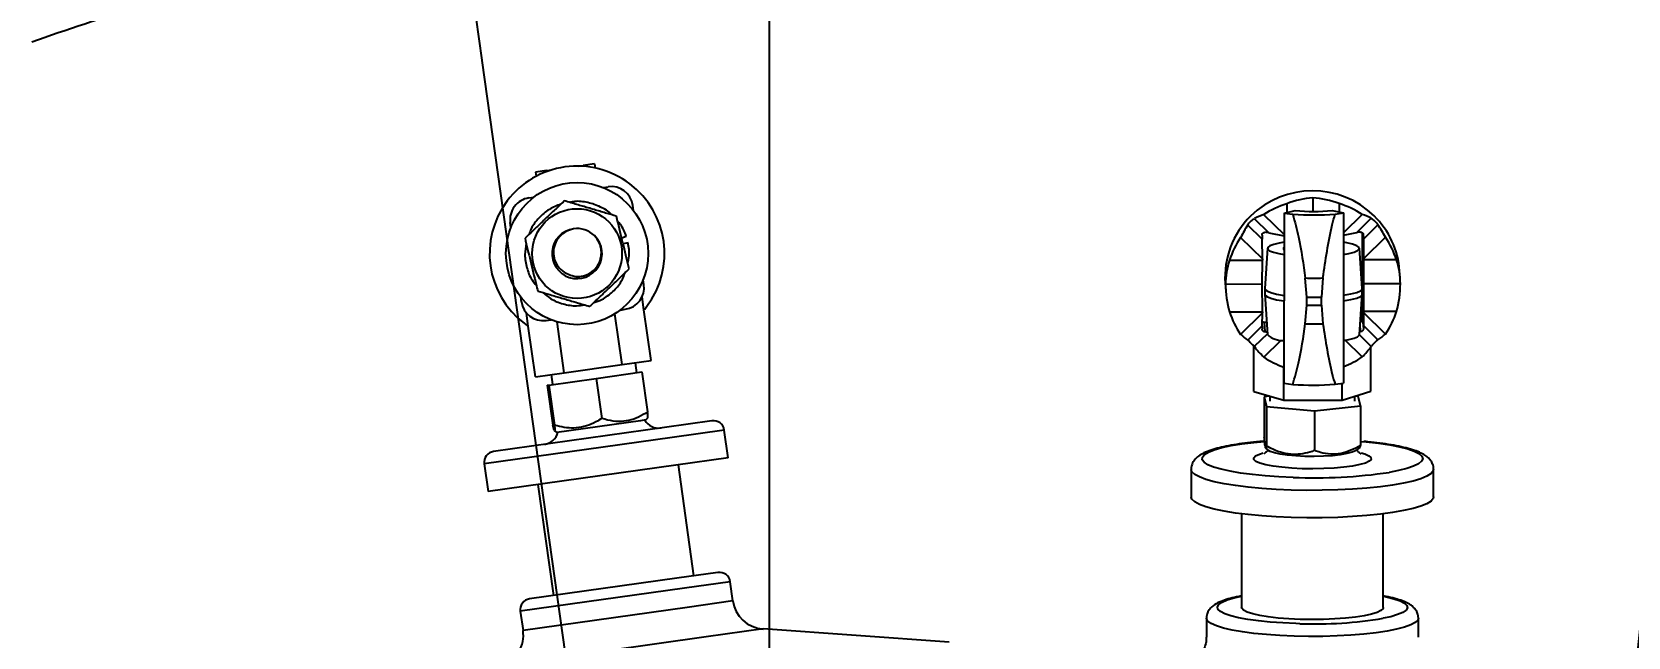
# Model space of a CAD drawing. Header units: millimetres. Extents: x 0 to 6631, y 0 to 4689.
# Drawn here: x 3477.7 to 3769.6, y 3766.6 to 3877.3 of the extents above; entities that cross this region are included whole.
import ezdxf

# ---------------------------------------------------------------- set-up
doc = ezdxf.new("R2010")
doc.units = ezdxf.units.MM
doc.header["$LTSCALE"] = 13
doc.linetypes.add('CENTERX2', pattern=[101.6, 63.5, -12.7, 12.7, -12.7])
for name, color, linetype in [('中心线', 1, 'CENTERX2'), ('几何体', 7, 'Continuous'), ('尺寸', 3, 'Continuous'), ('注释', 2, 'Continuous'), ('草图直线', 1, 'Continuous')]:
    doc.layers.add(name, color=color, linetype=linetype)
doc.styles.add('SLDTEXTSTYLE0', font='hyswlongfangsong.ttf')
doc.styles.get("Standard").update_dxf_attribs({"font": 'gbenor.shx', "bigfont": 'gbcbig.shx'})
doc.dimstyles.new('SLDDIMSTYLE1', dxfattribs={"dimtxt": 50, "dimasz": 40.8, "dimexe": 0, "dimexo": 0.0625, "dimgap": 12.5, "dimtad": 2, "dimdec": 0, "dimrnd": 1e-09, "dimzin": 12, "dimdsep": 46, "dimtxsty": 'SLDTEXTSTYLE0', "dimsah": 1, "dimcen": 0.09, "dimadec": 0, "dimazin": 3, "dimtfac": 1, "dimtdec": 0, "dimtofl": 0, "dimtmove": 0, "dimatfit": 3, "dimfxl": 1, "dimfrac": 2, "dimtolj": 1, "dimtzin": 12, "dimarcsym": 0})
doc.dimstyles.new('SLDDIMSTYLE2', dxfattribs={"dimtxt": 0.18, "dimasz": 40.8, "dimexe": 0, "dimexo": 0.0625, "dimgap": 0, "dimtad": 0, "dimtih": 1, "dimtoh": 1, "dimdec": 0, "dimrnd": 1e-09, "dimzin": 0, "dimdsep": 46, "dimtxsty": 'Standard', "dimsah": 1, "dimcen": 0.09, "dimadec": 0, "dimazin": 0, "dimtfac": 40.8, "dimtdec": 0, "dimtofl": 0, "dimtmove": 0, "dimatfit": 3, "dimfxl": 1, "dimfrac": 2, "dimtolj": 1, "dimtzin": 0, "dimarcsym": 0})

# ---------------------------------------------------------------- blocks, each defined once
blk = doc.blocks.new('*D25')
at = {"layer": 'Defpoints', "color": 0, "transparency": 16777216}
for p in [(3575.32, 3897.11), (3560.01, 3872.12), (3612.56, 3859.97), (3612.56, 3498.23), (3612.56, 3498.23)]:
    blk.add_point(p, dxfattribs=at)
at = {"layer": '尺寸', "color": 0, "lineweight": -2, "transparency": 16777216}
for p, q in [((3612.56, 3860.03), (3612.56, 3898.85)), ((3560.01, 3872.18), (3556.81, 3894.95))]:
    blk.add_line(p, q, dxfattribs=at)
for start, end in [(78.3245, 84.1623), (103.8377, 109.6755)]:
    blk.add_arc((3612.56, 3498.23), 400.61, start, end, dxfattribs=at)
at = {"layer": '尺寸', "color": 0, "transparency": 16777216}
for points in [[(3652.96, 3889.98), (3653.65, 3903.56), (3612.56, 3898.85)], [(3515.46, 3893.9), (3518.03, 3880.54), (3556.81, 3894.95)]]:
    blk.add_solid(points, dxfattribs=at)
at = {"layer": '尺寸', "color": 0, "transparency": 16777216, "insert": (3573.67, 3960.08), "char_height": 50, "attachment_point": 1, "rotation": 2.5305, "style": 'SLDTEXTSTYLE0'}
blk.add_mtext('\\A1;8°', dxfattribs=at)

msp = doc.modelspace()

# ---------------------------------------------------------------- linework, layer by layer
at = {"layer": '中心线'}
msp.add_line((3612.56, 3498.23), (3560.01, 3872.12), dxfattribs=at)
at = {"layer": '几何体'}
for p, q in [((3571.85, 3851.95), (3569.79, 3851.66)), ((3569.79, 3851.66), (3569.89, 3850.92)), ((3571.85, 3851.95), (3572.69, 3852.07)), ((3571.87, 3851.8), (3571.85, 3851.95)), ((3577.68, 3852.77), (3578.52, 3852.89)), ((3580.58, 3853.18), (3578.52, 3852.89)), ((3578.52, 3852.89), (3578.54, 3852.73)), ((3580.58, 3853.18), (3580.69, 3852.43)), ((3582.15, 3848.87), (3583.05, 3849)), ((3568.57, 3846.96), (3569.47, 3847.09)), ((3587.7, 3844.69), (3587.57, 3845.59)), ((3707.19, 3845.91), (3707.19, 3844.3)), ((3711.96, 3846.99), (3711.96, 3844.47)), ((3716.79, 3845.93), (3716.79, 3844.39)), ((3565.29, 3841.54), (3565.16, 3842.44)), ((3702.69, 3839.4), (3700.04, 3842.01)), ((3701.25, 3843.21), (3703.91, 3840.6)), ((3703, 3843.9), (3706.7, 3840.26)), ((3706.7, 3844.19), (3708.74, 3844.66)), ((3706.7, 3844.19), (3706.7, 3829.14)), ((3706.7, 3844.19), (3708.3, 3843.98)), ((3715.48, 3844.67), (3717.59, 3844.21)), ((3716.02, 3844), (3717.59, 3844.21)), ((3717.59, 3844.21), (3717.59, 3829.17)), ((3720.98, 3843.94), (3717.59, 3840.6)), ((3719.98, 3840.63), (3722.63, 3843.25)), ((3723.85, 3842.06), (3721.19, 3839.44)), ((3586.39, 3839.92), (3585.54, 3839.63)), ((3698.75, 3839.71), (3702.74, 3835.8)), ((3702.74, 3835.8), (3702.69, 3839.4)), ((3703.91, 3840.6), (3706.7, 3840.04)), ((3717.59, 3840.13), (3719.98, 3840.63)), ((3721.06, 3824.77), (3721.06, 3840.54)), ((3721.19, 3840.22), (3721.18, 3840.31)), ((3721.19, 3839.44), (3721.24, 3835.84)), ((3725.22, 3839.77), (3721.24, 3835.84)), ((3586.71, 3838.77), (3585.8, 3838.57)), ((3703.66, 3837.76), (3703.16, 3830.4)), ((3720.96, 3830.4), (3720.46, 3837.76)), ((3696.72, 3835.58), (3702.74, 3835.59)), ((3702.71, 3831.22), (3702.74, 3835.59)), ((3702.74, 3835.8), (3702.74, 3835.59)), ((3721.24, 3835.63), (3721.21, 3831.25)), ((3721.24, 3835.63), (3721.24, 3835.84)), ((3727.25, 3835.65), (3721.24, 3835.63)), ((3727.93, 3832.28), (3727.83, 3833.62)), ((3589.61, 3831.11), (3589.48, 3832.01)), ((3695.91, 3831.37), (3696.01, 3830.03)), ((3695.96, 3831.2), (3702.71, 3831.22)), ((3702.74, 3826.14), (3702.71, 3831.22)), ((3703.16, 3830.38), (3703.16, 3829.35)), ((3710.83, 3828.81), (3710.58, 3832.31)), ((3713.78, 3832.32), (3713.53, 3828.82)), ((3720.96, 3829.35), (3720.96, 3830.38)), ((3727.96, 3831.27), (3721.21, 3831.25)), ((3721.21, 3831.25), (3721.24, 3826.18)), ((3567.2, 3827.96), (3567.07, 3828.86)), ((3589.62, 3826.47), (3589.28, 3828.88)), ((3703.16, 3829.33), (3703.66, 3821.97)), ((3706.7, 3829.14), (3706.7, 3828.11)), ((3706.7, 3813.07), (3706.7, 3828.11)), ((3710.58, 3823.93), (3710.83, 3827.36)), ((3710.83, 3827.36), (3710.83, 3828.81)), ((3713.53, 3827.37), (3713.53, 3828.82)), ((3713.53, 3827.37), (3713.78, 3823.93)), ((3717.59, 3829.17), (3717.59, 3828.14)), ((3717.59, 3828.14), (3717.59, 3813.09)), ((3720.46, 3821.97), (3720.96, 3829.33)), ((3568.46, 3823.49), (3568.12, 3825.91)), ((3571.72, 3824.56), (3572.62, 3824.68)), ((3585.63, 3816.48), (3584.32, 3825.78)), ((3585.3, 3826.46), (3586.2, 3826.59)), ((3590.92, 3817.22), (3589.62, 3826.47)), ((3696.72, 3826.13), (3702.74, 3826.14)), ((3698.75, 3822), (3702.74, 3825.94)), ((3702.69, 3823.57), (3702.74, 3825.94)), ((3702.74, 3826.14), (3702.74, 3825.94)), ((3721.06, 3824.77), (3721.19, 3822.98)), ((3721.24, 3825.98), (3721.19, 3823.61)), ((3727.25, 3826.19), (3721.24, 3826.18)), ((3721.24, 3825.98), (3721.24, 3826.18)), ((3725.22, 3822.06), (3721.24, 3825.98)), ((3569.76, 3814.25), (3568.46, 3823.49)), ((3575.05, 3814.99), (3573.74, 3824.3)), ((3700.04, 3820.95), (3702.69, 3823.57)), ((3703.65, 3822.13), (3701.25, 3819.76)), ((3703.06, 3824.24), (3703.19, 3822.45)), ((3703.06, 3824.24), (3703.5, 3824.24)), ((3722.63, 3819.81), (3720.46, 3821.95)), ((3720.69, 3822.49), (3720.59, 3823.89)), ((3721.19, 3823.61), (3723.85, 3821)), ((3701.19, 3811.54), (3701.19, 3819.83)), ((3703, 3817.83), (3706.15, 3820.95)), ((3720.98, 3817.87), (3717.87, 3820.93)), ((3722.55, 3811.59), (3722.55, 3819.7)), ((3575.05, 3814.99), (3585.63, 3816.48)), ((3585.63, 3816.48), (3590.92, 3817.22)), ((3588.3, 3815), (3588.05, 3816.82)), ((3706.65, 3809.95), (3706.65, 3816.02)), ((3569.76, 3814.25), (3575.05, 3814.99)), ((3571.94, 3812.7), (3572.22, 3812.74)), ((3571.94, 3812.7), (3572.97, 3805.38)), ((3572.22, 3812.74), (3580.88, 3813.96)), ((3572.22, 3812.74), (3573.25, 3805.42)), ((3572.64, 3814.65), (3572.89, 3812.84)), ((3580.88, 3813.96), (3589.25, 3815.14)), ((3580.88, 3813.96), (3581.91, 3806.64)), ((3589.25, 3815.14), (3590.28, 3807.81)), ((3706.7, 3813.07), (3708.3, 3812.86)), ((3716.02, 3812.88), (3717.59, 3813.09)), ((3717.33, 3809.97), (3717.33, 3813.06)), ((3701.19, 3811.54), (3706.65, 3809.95)), ((3704.09, 3810.68), (3703.08, 3810.56)), ((3703.08, 3810.56), (3703.48, 3808.84)), ((3703.08, 3810.56), (3703.08, 3803.28)), ((3704.09, 3810.7), (3704.09, 3809.76)), ((3706.65, 3809.95), (3717.33, 3809.97)), ((3717.33, 3809.97), (3722.55, 3811.59)), ((3719.65, 3809.76), (3719.65, 3810.69)), ((3720.26, 3810.69), (3719.78, 3810.73)), ((3720.67, 3808.96), (3720.26, 3810.69)), ((3703.48, 3808.84), (3712.28, 3808.04)), ((3703.48, 3808.84), (3703.48, 3801.56)), ((3712.28, 3808.04), (3720.67, 3808.96)), ((3712.28, 3808.04), (3712.28, 3800.76)), ((3720.67, 3808.96), (3720.67, 3801.68)), ((3593.36, 3804.97), (3562.1, 3800.58)), ((3573.23, 3804.34), (3573.69, 3804.06)), ((3588.98, 3806.21), (3573.69, 3804.06)), ((3589.95, 3806.35), (3588.98, 3806.21)), ((3589.95, 3806.35), (3590.32, 3806.75)), ((3602.06, 3806.19), (3593.36, 3804.97)), ((3604.31, 3804.5), (3594.75, 3803.15)), ((3605.02, 3799.45), (3604.31, 3804.5)), ((3594.75, 3803.15), (3560.4, 3798.32)), ((3703.32, 3801.21), (3703.86, 3800.79)), ((3719.89, 3800.79), (3720.58, 3801.33)), ((3720.67, 3802.44), (3720.83, 3802.43)), ((3560.4, 3798.32), (3561.11, 3793.28)), ((3595.46, 3798.1), (3561.11, 3793.28)), ((3605.02, 3799.45), (3595.46, 3798.1)), ((3598.76, 3777.84), (3595.91, 3798.17)), ((3689.7, 3797.32), (3689.7, 3792.3)), ((3734.04, 3792.3), (3734.04, 3797.32)), ((3570.22, 3794.56), (3573.08, 3774.23)), ((3698.91, 3789.18), (3698.91, 3772.08)), ((3724.84, 3772.08), (3724.84, 3789.18)), ((3603.14, 3778.45), (3595.64, 3777.4)), ((3597.03, 3775.58), (3567, 3771.36)), ((3595.64, 3777.4), (3568.7, 3773.61)), ((3605.39, 3776.75), (3597.03, 3775.58)), ((3605.88, 3773.26), (3605.39, 3776.75)), ((3597.53, 3772.08), (3567.5, 3767.86)), ((3605.88, 3773.26), (3597.53, 3772.08)), ((3567, 3771.36), (3567.5, 3767.86)), ((3692.49, 3770.12), (3692.49, 3766.64)), ((3709.58, 3769.09), (3708.85, 3769.11)), ((3731.26, 3766.64), (3731.26, 3770.12)), ((3600.99, 3766.66), (3563.62, 3761.4)), ((3611.39, 3768.12), (3600.99, 3766.66)), ((3645.41, 3765.74), (3611.39, 3768.12))]:
    msp.add_line(p, q, dxfattribs=at)
at = {"layer": '几何体', "flags": 128}
for points in [[(3706.7, 3838.86), (3705.81, 3838.71), (3704.79, 3838.47), (3704.08, 3838.2), (3703.71, 3837.9), (3703.7, 3837.6), (3704.04, 3837.31), (3704.73, 3837.03), (3705.73, 3836.78), (3706.7, 3836.62)], [(3706.7, 3837.95), (3706.6, 3837.86), (3706.61, 3837.61), (3706.7, 3837.53)], [(3717.59, 3836.64), (3718.52, 3836.81), (3719.49, 3837.06), (3720.13, 3837.34), (3720.44, 3837.64), (3720.38, 3837.94), (3719.97, 3838.23), (3719.23, 3838.5), (3718.17, 3838.74), (3717.59, 3838.84)], [(3703.16, 3830.4), (3703.19, 3830.26), (3703.53, 3829.94), (3704.25, 3829.64), (3705.32, 3829.37), (3706.7, 3829.14)], [(3717.59, 3829.17), (3718.93, 3829.4), (3719.97, 3829.67), (3720.65, 3829.97), (3720.95, 3830.29), (3720.96, 3830.4)], [(3703.16, 3829.35), (3703.19, 3829.23), (3703.53, 3828.91), (3704.25, 3828.6), (3705.32, 3828.34), (3706.7, 3828.11)], [(3717.59, 3828.14), (3718.93, 3828.37), (3719.97, 3828.64), (3720.65, 3828.94), (3720.95, 3829.26), (3720.96, 3829.33)], [(3717.59, 3820.89), (3718.52, 3821.05), (3719.49, 3821.3), (3720.13, 3821.58), (3720.44, 3821.88), (3720.46, 3821.97)], [(3708.37, 3795.84), (3705.75, 3795.95), (3703.25, 3796.12), (3700.89, 3796.35), (3698.73, 3796.63), (3696.81, 3796.96), (3695.16, 3797.33), (3693.8, 3797.73), (3692.77, 3798.16), (3692.07, 3798.61), (3691.73, 3799.08), (3691.75, 3799.55), (3692.13, 3800.01), (3692.86, 3800.46), (3693.93, 3800.89), (3695.33, 3801.29), (3697.01, 3801.66), (3698.96, 3801.98), (3701.14, 3802.25), (3703.07, 3802.44)], [(3720.83, 3802.43), (3721.7, 3802.35), (3723.96, 3802.09), (3726.01, 3801.79), (3727.8, 3801.44), (3729.31, 3801.05), (3730.51, 3800.63), (3731.37, 3800.19), (3731.89, 3799.73), (3732.05, 3799.26), (3731.85, 3798.79), (3731.29, 3798.34), (3730.39, 3797.9), (3729.16, 3797.48), (3727.61, 3797.1), (3725.89, 3796.77)], [(3710, 3797.44), (3708.09, 3797.54), (3706.3, 3797.69), (3704.7, 3797.89), (3703.34, 3798.14), (3702.28, 3798.44), (3701.54, 3798.76), (3701.16, 3799.1), (3701.14, 3799.44), (3701.48, 3799.78), (3702.18, 3800.1), (3702.88, 3800.32)], [(3719.89, 3800.79), (3719.78, 3800.71), (3719.15, 3800.44), (3718.2, 3800.19), (3716.97, 3799.98), (3715.52, 3799.82), (3713.91, 3799.72), (3712.21, 3799.67), (3710.5, 3799.69), (3708.84, 3799.77), (3707.32, 3799.91), (3706, 3800.1), (3704.94, 3800.33), (3704.17, 3800.6), (3703.86, 3800.79)], [(3720.78, 3800.34), (3721.47, 3800.14), (3722.2, 3799.82), (3722.59, 3799.48), (3722.61, 3799.13), (3722.27, 3798.79), (3721.57, 3798.47), (3720.54, 3798.18), (3719.21, 3797.92), (3717.64, 3797.71), (3715.87, 3797.55), (3713.96, 3797.45), (3711.98, 3797.42), (3710, 3797.44)], [(3708.02, 3793.53), (3705.26, 3793.65), (3702.61, 3793.82), (3700.11, 3794.06), (3697.8, 3794.35), (3695.73, 3794.68), (3693.92, 3795.06), (3692.4, 3795.48), (3691.21, 3795.93), (3690.35, 3796.4), (3689.85, 3796.88), (3689.7, 3797.31)], [(3734.04, 3797.32), (3733.98, 3797.02), (3733.57, 3796.53), (3732.81, 3796.06), (3731.71, 3795.6), (3730.28, 3795.18), (3728.55, 3794.79), (3726.54, 3794.44), (3724.3, 3794.13), (3721.85, 3793.88), (3719.23, 3793.69), (3716.5, 3793.56), (3713.69, 3793.49), (3710.85, 3793.48), (3708.02, 3793.53)], [(3708.02, 3788.51), (3705.26, 3788.63), (3702.61, 3788.8), (3700.11, 3789.04), (3697.8, 3789.33), (3695.73, 3789.66), (3693.92, 3790.04), (3692.4, 3790.46), (3691.21, 3790.91), (3690.35, 3791.38), (3689.85, 3791.86), (3689.7, 3792.3)], [(3734.04, 3792.3), (3733.98, 3792), (3733.57, 3791.51), (3732.81, 3791.04), (3731.71, 3790.58), (3730.28, 3790.16), (3728.55, 3789.77), (3726.54, 3789.42), (3724.3, 3789.11), (3721.85, 3788.86), (3719.23, 3788.67), (3716.5, 3788.54), (3713.69, 3788.47), (3710.85, 3788.46), (3708.02, 3788.51)], [(3708.85, 3769.11), (3706.45, 3769.22), (3704.15, 3769.38), (3702.01, 3769.6), (3700.08, 3769.87), (3698.38, 3770.18), (3696.96, 3770.53), (3695.84, 3770.92), (3695.04, 3771.33), (3694.59, 3771.75), (3694.5, 3772.18), (3694.75, 3772.61), (3695.35, 3773.03), (3696.29, 3773.43), (3697.55, 3773.8), (3698.91, 3774.1)], [(3709.62, 3769.87), (3707.55, 3769.96), (3705.6, 3770.11), (3703.81, 3770.32), (3702.25, 3770.57), (3700.95, 3770.87), (3699.95, 3771.2), (3699.27, 3771.55), (3698.94, 3771.92), (3698.91, 3772.08)], [(3724.84, 3772.08), (3724.79, 3771.88), (3724.41, 3771.51), (3723.7, 3771.16), (3722.66, 3770.84), (3721.33, 3770.54), (3719.74, 3770.29), (3717.94, 3770.09), (3715.97, 3769.95), (3713.89, 3769.86), (3711.75, 3769.83), (3709.62, 3769.87)], [(3724.84, 3774.1), (3725.37, 3773.99), (3726.79, 3773.64), (3727.91, 3773.25), (3728.7, 3772.84), (3729.15, 3772.42), (3729.25, 3771.99), (3729, 3771.56), (3728.39, 3771.14), (3727.45, 3770.74), (3726.19, 3770.37), (3724.82, 3770.07)], [(3708.51, 3766.8), (3705.94, 3766.92), (3703.48, 3767.09), (3701.18, 3767.31), (3699.08, 3767.59), (3697.22, 3767.92), (3695.63, 3768.28), (3694.34, 3768.69), (3693.38, 3769.11), (3692.76, 3769.56), (3692.5, 3770.02), (3692.49, 3770.12)], [(3731.26, 3770.12), (3731.15, 3769.76), (3730.69, 3769.31), (3729.88, 3768.87), (3728.73, 3768.46), (3727.27, 3768.08), (3725.53, 3767.73), (3723.53, 3767.43), (3721.31, 3767.18), (3718.92, 3766.98), (3716.39, 3766.85), (3713.78, 3766.77), (3711.14, 3766.76), (3708.51, 3766.8)]]:
    msp.add_lwpolyline(points, dxfattribs=at)
at = {"layer": '几何体'}
for radius in [13, 8.21]:
    msp.add_circle((3577.38, 3836.78), radius, dxfattribs=at)
for centre, radius, start, end in [((3577.38, 3836.78), 16, 53, 143), ((3583.61, 3845.04), 4, 8, 98), ((3577.38, 3836.78), 16, 323, 53), ((3711.9, 3832.1), 16.16, 45.6918, 134.5516), ((3577.38, 3836.78), 16, 143, 233), ((3569.12, 3843), 4, 98, 188), ((3711.99, 3830.5), 16.14, 107.3086, 123.8591), ((3712.07, 3830.57), 16.06, 56.3121, 72.917), ((3711.53, 3832.44), 15.65, 134.484, 183.9397), ((3712.05, 3893.57), 49.73, 265.6666, 274.5769), ((3712.05, 3872.37), 27.9, 263.191, 277.0525), ((3712.26, 3832.51), 15.61, 4.0809, 45.5931), ((3577.38, 3836.78), 4.58, 98, 45.8682), ((3577.38, 3836.78), 4.58, 45.8682, 98), ((3711.68, 3830.81), 15.7, 145.4224, 162.2865), ((3712.37, 3830.89), 15.62, 17.7326, 34.6532), ((3585.64, 3830.55), 4, 278, 8), ((3712.06, 3890.29), 57.99, 268.5406, 271.7029), ((3571.16, 3828.52), 4, 188, 278), ((3712.06, 3887.81), 59.01, 268.811, 271.4325), ((3712.06, 3886.36), 59.01, 268.811, 271.4325), ((3577.38, 3836.78), 16, 319.8791, 323), ((3711.6, 3830.88), 15.62, 197.7326, 214.6532), ((3703.06, 3824.74), 0.502, 225.5714, 270.2304), ((3720.56, 3824.78), 0.497, 275.9281, 359.5708), ((3712.3, 3830.97), 15.7, 325.4224, 342.2865), ((3577.38, 3836.78), 16, 233, 236.1209), ((3706.48, 3824.98), 4.13, 226.9594, 273.0329), ((3712.06, 3881.9), 57.99, 268.5406, 271.7029), ((3711.9, 3831.19), 16.05, 236.3086, 250.8953), ((3711.99, 3831.27), 16.13, 290.3304, 303.8625), ((3712.05, 3862.45), 49.73, 265.6666, 274.5769), ((3570.99, 3804.85), 2.99, 278, 345.311), ((3592.33, 3807.85), 2.99, 210.689, 278), ((3602.33, 3804.22), 2, 8, 98), ((3562.38, 3798.6), 2, 98, 188), ((3712.21, 3888.94), 93.18, 267.6376, 278.4434), ((3603.42, 3776.48), 2, 8, 98), ((3568.98, 3771.64), 2, 98, 188), ((3611.81, 3774.09), 5.99, 188, 266), ((3712.38, 3844.77), 75.73, 267.8817, 279.4568), ((3561.57, 3767.03), 5.99, 290, 8)]:
    msp.add_arc(centre, radius, start, end, dxfattribs=at)
for centre, major_axis, ratio, start_param, end_param in [((3711.96, 3831.23), (12.18, 11.06), 0.926909, 0.871067, 1.175759), ((3711.96, 3831.23), (13.02, -10.16), 0.929196, 1.893717, 2.198409), ((3711.93, 3831.76), (6.35, 18.68), 0.772693, 1.26776, 1.402758), ((3711.93, 3831.76), (15.54, -6.54), 0.715028, 2.445778, 2.580776), ((3711.93, 3831.76), (14.85, 7.46), 0.709525, 0.482002, 0.616999), ((3711.93, 3831.76), (-7.82, 18.33), 0.776136, 4.820749, 4.955746), ((3702.7, 3840.51), (0, 1.4), 0.008651, 1.808121, 2.477131), ((3702.7, 3840.51), (1.41, 0), 0.122797, 0.548939, 1.217949), ((3721.2, 3840.55), (1.41, 0), 0.122797, 1.940683, 2.609693), ((3721.2, 3840.55), (0, 1.4), 0.008651, 1.808121, 2.477131), ((3711.96, 3831.23), (15.99, 0.65), 0.912244, 2.794928, 3.09962), ((3711.96, 3831.23), (15.99, 0.65), 0.912244, 6.241213, 6.545906), ((3711.96, 3831.23), (-0.47, 16.91), 0.945793, 1.546598, 1.851291), ((3711.96, 3831.23), (-0.47, 16.91), 0.945793, 4.383498, 4.688191), ((3711.93, 3831.76), (14.85, 7.46), 0.709525, 3.381359, 3.516356), ((3702.7, 3822.29), (0, 1.4), 0.008651, 0.416377, 1.085387), ((3702.7, 3822.29), (1.41, 0), 0.122797, 0.854239, 1.217949), ((3721.2, 3822.33), (1.41, 0), 0.122797, 1.940683, 2.093042), ((3721.2, 3822.33), (0, 1.4), 0.008651, 0.416377, 1.085387), ((3711.93, 3831.76), (15.54, -6.54), 0.715028, 5.829606, 5.964604), ((3711.93, 3831.76), (-7.82, 18.33), 0.776136, 1.921391, 2.056389), ((3711.93, 3831.76), (6.35, 18.68), 0.772693, 4.167117, 4.302115)]:
    msp.add_ellipse(centre, major_axis=major_axis, ratio=ratio, start_param=start_param, end_param=end_param, dxfattribs=at)
for points, knots in [([(3575.05, 3846.43), (3574.74, 3846.13), (3573.94, 3845.37), (3572.6, 3844.1), (3571.08, 3842.65), (3569.61, 3841.25), (3568.56, 3840.25), (3567.99, 3839.71), (3567.86, 3839.59)], [0, 0, 0, 0, 0.136843, 0.346229, 0.555177, 0.749713, 0.944655, 1, 1, 1, 1]), ([(3574.42, 3845.83), (3573.7, 3845.54), (3572.21, 3844.95), (3570.37, 3843.35), (3569.11, 3841.75), (3568.72, 3840.64), (3568.6, 3840.29)], [0, 0, 0, 0, 0.278596, 0.575505, 0.867542, 1, 1, 1, 1]), ([(3584.58, 3843.62), (3583.93, 3843.81), (3582.6, 3844.2), (3580.51, 3844.82), (3578.35, 3845.46), (3576.54, 3845.99), (3575.46, 3846.31), (3575.05, 3846.43)], [0, 0, 0, 0, 0.213245, 0.431498, 0.645486, 0.868042, 1, 1, 1, 1]), ([(3583.74, 3843.87), (3583.72, 3843.89), (3583.16, 3844.53), (3581.67, 3845.37), (3579.39, 3846.19), (3577.42, 3846.44), (3576.32, 3846.2), (3576.03, 3846.14)], [0, 0, 0, 0, 0.012546, 0.304081, 0.595615, 0.892013, 1, 1, 1, 1]), ([(3586.91, 3833.97), (3586.75, 3834.63), (3586.43, 3835.97), (3585.91, 3838.09), (3585.39, 3840.28), (3584.94, 3842.12), (3584.68, 3843.21), (3584.58, 3843.62)], [0, 0, 0, 0, 0.213245, 0.431498, 0.645486, 0.868042, 1, 1, 1, 1]), ([(3586.39, 3839.92), (3586.09, 3840.69), (3585.71, 3841.69), (3584.98, 3842.47), (3584.81, 3842.65)], [0, 0, 0, 0, 0.766656, 1, 1, 1, 1]), ([(3700.04, 3842.01), (3700.08, 3842.08), (3700.17, 3842.21), (3700.38, 3842.45), (3700.61, 3842.7), (3700.85, 3842.92), (3701.09, 3843.11), (3701.2, 3843.17), (3701.25, 3843.21)], [0, 0, 0, 0, 0.163826, 0.327654, 0.491393, 0.654851, 0.818278, 1, 1, 1, 1]), ([(3708.3, 3843.98), (3708.65, 3842.6), (3709.65, 3838.76), (3710.22, 3834.83), (3710.58, 3832.31)], [0, 0, 0, 0, 0.3585631, 1, 1, 1, 1]), ([(3713.78, 3832.32), (3714.03, 3833.95), (3714.52, 3837.2), (3715.23, 3841.12), (3715.84, 3843.35), (3716.02, 3844)], [0, 0, 0, 0, 0.415167, 0.831259, 1, 1, 1, 1]), ([(3722.63, 3843.25), (3722.68, 3843.22), (3722.78, 3843.17), (3723, 3842.99), (3723.24, 3842.77), (3723.47, 3842.53), (3723.69, 3842.27), (3723.79, 3842.13), (3723.85, 3842.06)], [0, 0, 0, 0, 0.163826, 0.327654, 0.491393, 0.654851, 0.818278, 1, 1, 1, 1]), ([(3567.86, 3839.59), (3568.02, 3838.92), (3568.34, 3837.58), (3568.85, 3835.46), (3569.38, 3833.28), (3569.83, 3831.44), (3570.09, 3830.34), (3570.19, 3829.93)], [0, 0, 0, 0, 0.213245, 0.431498, 0.645486, 0.868042, 1, 1, 1, 1]), ([(3576.75, 3841.31), (3576.26, 3841.17), (3575.28, 3840.89), (3574.09, 3839.88), (3573.29, 3838.58), (3572.99, 3837.1), (3573.2, 3835.62), (3573.89, 3834.33), (3574.75, 3833.52), (3575.35, 3833.22), (3575.52, 3833.13)], [0, 0, 0, 0, 0.138629, 0.277262, 0.415489, 0.550448, 0.684398, 0.815699, 0.945367, 1, 1, 1, 1]), ([(3575.52, 3833.13), (3575.95, 3832.94), (3576.81, 3832.56), (3578.24, 3832.58), (3579.59, 3833.03), (3580.73, 3833.92), (3581.54, 3835.15), (3581.9, 3836.59), (3581.76, 3838.09), (3581.25, 3839.27), (3580.74, 3839.86), (3580.57, 3840.06)], [0, 0, 0, 0, 0.1132598, 0.2265151, 0.3402251, 0.4563773, 0.5733069, 0.6923549, 0.8125102, 0.9344526, 1, 1, 1, 1]), ([(3702.69, 3840.18), (3702.69, 3840.23), (3702.7, 3840.35), (3702.79, 3840.5), (3702.91, 3840.61), (3703.04, 3840.67), (3703.14, 3840.67), (3703.19, 3840.67)], [0, 0, 0, 0, 0.213614, 0.427878, 0.626448, 0.816251, 1, 1, 1, 1]), ([(3720.69, 3840.71), (3720.74, 3840.71), (3720.85, 3840.7), (3721, 3840.62), (3721.11, 3840.51), (3721.17, 3840.36), (3721.18, 3840.27), (3721.19, 3840.22)], [0, 0, 0, 0, 0.213614, 0.427878, 0.626448, 0.816251, 1, 1, 1, 1]), ([(3568.08, 3838.67), (3567.97, 3837.98), (3567.72, 3836.49), (3568.13, 3834.18), (3568.86, 3832.23), (3569.67, 3831.27), (3569.95, 3830.94)], [0, 0, 0, 0, 0.252493, 0.547013, 0.841532, 1, 1, 1, 1]), ([(3586.67, 3834.97), (3586.77, 3835.43), (3587.05, 3836.68), (3586.84, 3837.96), (3586.71, 3838.77)], [0, 0, 0, 0, 0.366805, 1, 1, 1, 1]), ([(3579.71, 3827.12), (3579.84, 3827.24), (3580.41, 3827.79), (3581.47, 3828.79), (3582.93, 3830.19), (3584.45, 3831.63), (3585.8, 3832.91), (3586.59, 3833.67), (3586.91, 3833.97)], [0, 0, 0, 0, 0.055345, 0.250287, 0.444823, 0.653771, 0.863157, 1, 1, 1, 1]), ([(3580.44, 3827.82), (3580.95, 3827.99), (3582.24, 3828.42), (3583.97, 3829.77), (3585.45, 3831.46), (3585.97, 3832.75), (3586.19, 3833.28)], [0, 0, 0, 0, 0.194334, 0.494692, 0.790121, 1, 1, 1, 1]), ([(3570.19, 3829.93), (3570.84, 3829.74), (3572.16, 3829.35), (3574.26, 3828.73), (3576.41, 3828.1), (3578.23, 3827.56), (3579.31, 3827.24), (3579.71, 3827.12)], [0, 0, 0, 0, 0.213245, 0.431498, 0.645486, 0.868042, 1, 1, 1, 1]), ([(3571.12, 3829.66), (3571.59, 3829.26), (3572.68, 3828.33), (3574.81, 3827.51), (3576.94, 3827.13), (3578.25, 3827.33), (3578.74, 3827.41)], [0, 0, 0, 0, 0.223344, 0.518531, 0.818642, 1, 1, 1, 1]), ([(3703.19, 3822.45), (3703.13, 3822.46), (3703.02, 3822.48), (3702.87, 3822.56), (3702.77, 3822.68), (3702.7, 3822.81), (3702.69, 3822.9), (3702.69, 3822.94)], [0, 0, 0, 0, 0.213614, 0.427878, 0.626448, 0.816251, 1, 1, 1, 1]), ([(3708.3, 3812.86), (3708.65, 3814.14), (3709.65, 3817.73), (3710.22, 3821.5), (3710.58, 3823.93)], [0, 0, 0, 0, 0.3585631, 1, 1, 1, 1]), ([(3713.78, 3823.93), (3714.03, 3822.37), (3714.52, 3819.25), (3715.23, 3815.54), (3715.84, 3813.47), (3716.02, 3812.88)], [0, 0, 0, 0, 0.415167, 0.831259, 1, 1, 1, 1]), ([(3721.19, 3822.98), (3721.18, 3822.93), (3721.17, 3822.83), (3721.09, 3822.69), (3720.97, 3822.58), (3720.83, 3822.51), (3720.73, 3822.5), (3720.69, 3822.49)], [0, 0, 0, 0, 0.213614, 0.427878, 0.626448, 0.816251, 1, 1, 1, 1]), ([(3701.25, 3819.76), (3701.2, 3819.82), (3701.1, 3819.94), (3700.88, 3820.17), (3700.64, 3820.42), (3700.4, 3820.64), (3700.18, 3820.84), (3700.09, 3820.92), (3700.04, 3820.95)], [0, 0, 0, 0, 0.163826, 0.327654, 0.491393, 0.654851, 0.818278, 1, 1, 1, 1]), ([(3723.85, 3821), (3723.8, 3820.97), (3723.71, 3820.9), (3723.5, 3820.71), (3723.26, 3820.49), (3723.02, 3820.25), (3722.79, 3820), (3722.69, 3819.87), (3722.63, 3819.81)], [0, 0, 0, 0, 0.163826, 0.327654, 0.491393, 0.654851, 0.818278, 1, 1, 1, 1]), ([(3590.28, 3807.81), (3589.74, 3807.48), (3588.65, 3806.81), (3586.86, 3806.18), (3584.95, 3806), (3583.29, 3806.23), (3582.28, 3806.53), (3581.91, 3806.64)], [0, 0, 0, 0, 0.213245, 0.431498, 0.645486, 0.868042, 1, 1, 1, 1]), ([(3590.29, 3806.78), (3590.3, 3806.78), (3590.33, 3806.79), (3590.32, 3807.22), (3590.29, 3807.65), (3590.28, 3807.81)], [0, 0, 0, 0, 0.254984, 0.722689, 1, 1, 1, 1]), ([(3573.21, 3804.42), (3573.17, 3804.56), (3573.1, 3804.79), (3573.01, 3805.22), (3572.97, 3805.38)], [0, 0, 0, 0, 0.627778, 1, 1, 1, 1]), ([(3581.91, 3806.64), (3581.55, 3806.42), (3580.65, 3805.86), (3579.1, 3805.2), (3577.29, 3804.83), (3575.48, 3804.89), (3574.15, 3805.16), (3573.42, 3805.37), (3573.25, 3805.42)], [0, 0, 0, 0, 0.136843, 0.346229, 0.555177, 0.749713, 0.944655, 1, 1, 1, 1]), ([(3573.25, 3805.42), (3573.27, 3805.17), (3573.3, 3804.67), (3573.3, 3804.3), (3573.26, 3804.36), (3573.25, 3804.38)], [0, 0, 0, 0, 0.406836, 0.823229, 1, 1, 1, 1]), ([(3703.14, 3802.48), (3702.84, 3802.45), (3701.75, 3802.37), (3700, 3802.17), (3697.94, 3801.89), (3696.07, 3801.56), (3694.41, 3801.17), (3692.95, 3800.72), (3691.79, 3800.22), (3690.92, 3799.68), (3690.28, 3799.05), (3689.87, 3798.33), (3689.67, 3797.68), (3689.72, 3797.35), (3689.73, 3797.29)], [0, 0, 0, 0, 0.040564, 0.147327, 0.254589, 0.36266, 0.472099, 0.584027, 0.700979, 0.796948, 0.866465, 0.929038, 0.988762, 1, 1, 1, 1]), ([(3703.31, 3801.25), (3703.28, 3801.37), (3703.22, 3801.63), (3703.14, 3802.43), (3703.1, 3803.05), (3703.08, 3803.28)], [0, 0, 0, 0, 0.376407, 0.767885, 1, 1, 1, 1]), ([(3703.48, 3801.56), (3703.46, 3801.41), (3703.41, 3801.18), (3703.36, 3801.22), (3703.34, 3801.24)], [0, 0, 0, 0, 0.6112363, 1, 1, 1, 1]), ([(3712.28, 3800.76), (3712.12, 3800.7), (3711.42, 3800.46), (3710.14, 3800.13), (3708.34, 3799.99), (3706.48, 3800.27), (3704.84, 3800.85), (3703.87, 3801.36), (3703.48, 3801.56)], [0, 0, 0, 0, 0.055345, 0.250287, 0.444823, 0.653771, 0.863157, 1, 1, 1, 1]), ([(3720.67, 3801.68), (3720.09, 3801.37), (3718.93, 3800.73), (3717.08, 3800.16), (3715.19, 3800.04), (3713.59, 3800.31), (3712.63, 3800.64), (3712.28, 3800.76)], [0, 0, 0, 0, 0.213245, 0.431498, 0.645486, 0.868042, 1, 1, 1, 1]), ([(3720.56, 3801.36), (3720.58, 3801.37), (3720.62, 3801.4), (3720.65, 3801.59), (3720.67, 3801.68)], [0, 0, 0, 0, 0.521065, 1, 1, 1, 1]), ([(3734.03, 3797.32), (3734.04, 3797.35), (3734.08, 3797.67), (3733.89, 3798.3), (3733.49, 3799.01), (3732.92, 3799.59), (3732.18, 3800.1), (3731.17, 3800.58), (3729.83, 3801.03), (3728.19, 3801.45), (3726.31, 3801.81), (3724.25, 3802.11), (3722.56, 3802.31), (3721.52, 3802.4), (3721.26, 3802.42)], [0, 0, 0, 0, 0.005817, 0.070359, 0.132866, 0.200062, 0.281138, 0.388394, 0.503379, 0.624324, 0.739773, 0.852552, 0.963951, 1, 1, 1, 1]), ([(3703.74, 3800.95), (3703.71, 3800.89), (3703.59, 3800.63), (3703.31, 3800.37), (3703.07, 3800.19), (3703.06, 3800.18), (3703.05, 3800.18)], [0, 0, 0, 0, 0.098452, 0.42032, 0.728654, 1, 1, 1, 1]), ([(3720.68, 3800.19), (3720.69, 3800.18), (3720.7, 3800.18), (3720.49, 3800.32), (3720.2, 3800.58), (3720.07, 3800.84), (3720.04, 3800.9)], [0, 0, 0, 0, 0.206288, 0.549257, 0.894101, 1, 1, 1, 1]), ([(3698.91, 3774.15), (3698.6, 3774.1), (3697.7, 3773.94), (3696.43, 3773.61), (3695.09, 3773.17), (3694.1, 3772.68), (3693.35, 3772.11), (3692.85, 3771.49), (3692.52, 3770.79), (3692.52, 3770.3), (3692.52, 3770.11)], [0, 0, 0, 0, 0.089377, 0.262084, 0.44035, 0.630993, 0.745619, 0.845514, 0.938843, 1, 1, 1, 1]), ([(3731.25, 3770.12), (3731.22, 3770.41), (3731.17, 3770.98), (3730.76, 3771.69), (3730.24, 3772.25), (3729.55, 3772.73), (3728.63, 3773.17), (3727.37, 3773.6), (3726.08, 3773.93), (3725.14, 3774.1), (3724.84, 3774.15)], [0, 0, 0, 0, 0.092272, 0.18466, 0.281821, 0.397027, 0.549591, 0.726835, 0.912978, 1, 1, 1, 1]), ([(3692.45, 3766.65), (3692.46, 3766.45), (3692.49, 3765.83), (3692.22, 3764.87), (3691.77, 3763.94), (3691.27, 3763.3), (3690.86, 3762.92), (3690.6, 3762.74), (3690.59, 3762.74), (3690.58, 3762.73)], [0, 0, 0, 0, 0.084874, 0.260931, 0.423627, 0.57554, 0.721773, 0.870679, 1, 1, 1, 1])]:
    msp.add_open_spline(points, degree=3, knots=knots, dxfattribs=at)
at = {"layer": '草图直线'}
msp.add_line((3612.56, 3498.23), (3612.56, 3859.97), dxfattribs=at)

# ---------------------------------------------------------------- dimensions: what is measured, and where the dimension line sits
at = {"layer": '尺寸'}
dim = msp.add_angular_dim_2l(base=(3575.32, 3897.11), line1=((3612.56, 3859.97), (3612.56, 3498.23)), line2=((3560.01, 3872.12), (3612.56, 3498.23)), dimstyle='SLDDIMSTYLE1', dxfattribs=at)
dim.commit()
dim.dimension.update_dxf_attribs({"geometry": '*D25', "text_midpoint": (3594.87, 3898.46), "dimtype": 162})

# ---------------------------------------------------------------- leaders
at = {"layer": '注释'}
msp.add_leader([(3716.52, 3241.47), (3798.1, 4018.77)], dimstyle='SLDDIMSTYLE2', dxfattribs=at)

doc.saveas('drawing.dxf')
